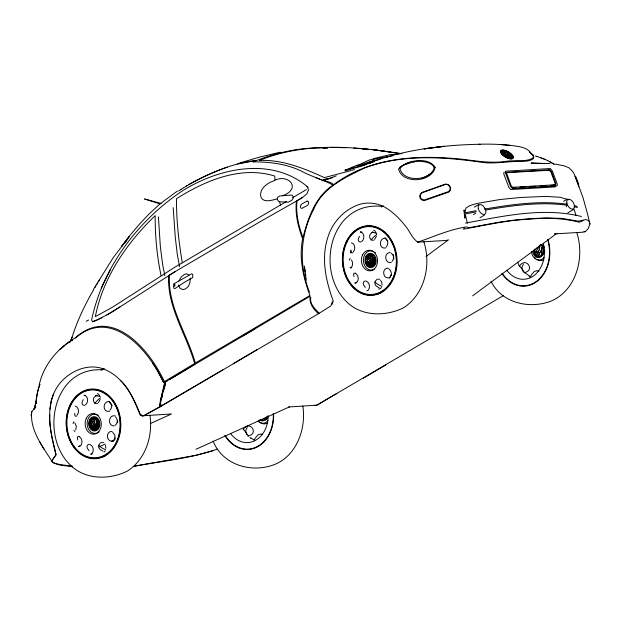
<?xml version="1.0" encoding="UTF-8"?>
<svg xmlns="http://www.w3.org/2000/svg" width="621" height="621" viewBox="0 0 621 621"><rect width="100%" height="100%" fill="white"/><g stroke="black" fill="none" stroke-linecap="round" stroke-linejoin="round"><path stroke-width="0.93" d="M72.424 466.813C65.725 465.377 57.691 466.092 52.125 461.62L52.148 460.27L55.913 454.774C49.719 430.656 43.059 399.388 63.156 379.726C73.868 369.324 90.255 363.316 104.654 369.417C123.688 377.413 133.336 396.912 140.556 414.975L142.24 415.822L171.505 413.966L150.321 423.576M297.009 200.769L260.145 221.666L175.549 271.369L111.058 312.604L96.1 320.615L92.537 321.717L91.621 319.97C102.589 267.488 138.103 220.432 182.341 190.919C218.778 168.012 270.981 156.616 307.007 186.362L308.567 189.801L306.89 193.83L302.621 197.393L297.009 200.769C295.712 213.407 298.499 225.85 303.009 237.602C307.861 218.243 315.484 196.453 333.081 185.097C323.231 179.609 311.672 176.791 301.612 171.194C286.615 163.897 269.708 161.848 253.205 161.856C276.003 152.595 300.743 146.859 325.458 148.085M555.36 184.018L554.926 185.066L550.819 185.369M507.326 155.692L506.565 154.303L502.11 151.516L502.234 152.456L507.326 155.692L508.405 157.284L503.732 154.676L502.956 153.752L508.351 157.16M105.896 448.261L105.391 445.342M175.549 271.369L169.401 275.134C167.546 306.495 187.146 333.718 195.336 363.044L309.91 295.48C303.289 277.471 298.748 258.025 302.652 238.852C298.072 226.805 294.991 214.066 296.427 201.103L302.621 197.393M382.148 284.915L381.636 281.996L380.564 280.451M310.764 297.498C309.483 304.111 315.204 308.955 319.217 313.263L330.729 305.982L333.33 301.263C325.932 281.088 320.956 258.887 327.709 237.75C332.359 222.124 344.647 208.873 360.397 204.169C368.548 201.91 377.475 203.207 384.873 207.22C392.961 211.932 399.668 218.701 405.428 226.013C409.813 231.159 412.08 238.301 417.817 242.151L446.111 240.443L448.463 239.869L426.037 256.496M190.22 278.107L189.995 282.26L188.404 286.366L185.516 288.897L182.838 289.634L179.919 288.191L178.545 284.992M538.974 252.514L538.826 252.972M331.987 304.313L332.188 301.744M463.988 211.241L464.089 209.976L464.873 218.181L464.205 212.972L476.051 210.69M77.757 439.924L77.299 437.495L77.772 436.579L79.309 436.454M354.009 276.578L353.551 274.148L354.017 273.232L355.561 273.108M49.991 409.278L51.225 400.778L53.468 394.024M140.556 414.975L140.501 414.393L142.24 415.822L144.15 415.612L160.249 406.771C160.296 398.302 163.68 390.361 164.744 382.241L310.12 296.209C309.087 303.296 313.279 309.242 318.48 313.698L319.217 313.263M73.938 421.721L72.975 423.483M350.19 258.375L349.227 260.137M160.249 406.771L160.909 406.375L161.134 404.644M350.593 252.856L350.857 250.954M162.073 397.696L162.399 395.43M52.125 461.62C42.911 446.716 29.482 430.167 31.803 411.63L35.801 406.972L33.736 409.464C37.043 401.771 36.46 392.969 39.527 385.136M98.413 424.686L98.079 426.084M31.803 411.63L31.05 415.682M83.206 399.621L82.026 402.532L82.166 404.085L83.136 405.14L84.565 405.451M359.45 236.275L358.278 239.186L358.41 240.738L359.388 241.794L360.817 242.105M555.702 186.052L555.027 186.921L510.71 189.529L508.933 187.48L503.926 174.385L503.755 172.661L504.361 172.141M114.776 439.109L114.885 435.243L112.657 432.216M554.801 164.037L563.744 165.706L568.852 167.693L572.593 171.388L574.503 174.726L583.034 197.703L587.466 213.803L589.95 223.995L588.289 228.481L585.417 231.61L582.84 232.2L554.553 233.907L556.905 233.325L472.62 295.837M465.044 212.134L465.944 208.105L469.492 205.776L476.912 203.471L499.99 199.527L520.32 197.501L545.587 196.391L560.305 197.292L568.673 199.791M35.218 405.692L35.832 403.068L35.087 406.227M578.679 186.828L578.64 183.738L575.667 176.504M243.184 429.942L243.378 429.134C250.302 419.54 259.353 434.537 247.686 435.996M519.389 266.619L519.583 265.811C526.507 256.217 535.566 271.214 523.891 272.673M374.471 262.279L374.424 258.553M538.888 255.363C532.585 245.574 535.845 256.1 538.5 255.278M39.146 385.16C43.307 366.025 56.185 349.739 72.719 339.648L66.214 344.026L59.965 349.522L64.568 345.486M75.677 430.05L76.352 426.324L74.869 422.924M72.572 335.736C77.78 319.675 85.131 304.391 93.6 289.805M163.517 390.415L165.504 384.515L165.132 381.209L194.637 363.456C186.3 334.16 166.839 306.906 168.71 275.545L169.401 275.134M70.887 340.277L72.23 336.644M40.086 384.259C37.734 390.337 36.057 396.951 36.096 403.471M267.263 416.233L266.619 417.886A7.072 5.542 86.6 0 1 260.183 420.417M100.183 399.544L98.335 402.757M376.435 236.197L374.587 239.411M70.887 340.448L72.3 336.861M542.87 253.042L543.049 252.584M69.63 342.745L70.662 340.168M101.285 288.028L110.266 269.995M113.332 441.484L115.203 437.774M389.577 278.138L391.447 274.428M374.145 263.203L373.663 257.428L374.052 257.684M178.926 281.01L181.169 276.989L184.367 274.451L186.626 273.752L188.994 275.056M432.045 172.11L432.62 171.109M93.352 289.572L113.208 257.668L129.331 236.523L121.406 246.607L128.896 236.71L139.026 224.639L148.978 214.082L159.923 203.921L177.435 191.02M110.15 410.132C112.176 407.749 112.207 403.541 109.327 401.803M247.158 427.341L245.668 430.865L246.646 434.545M386.394 246.785C388.428 244.402 388.451 240.195 385.579 238.456M523.363 264.018L521.881 267.542L522.851 271.222M95.005 287.476L95.944 285.916M96.884 284.364L97.815 282.803M98.755 281.251L99.694 279.691M566.142 206.793L567.089 205.233C540.045 201.538 512.465 205.551 485.738 210.022M77.105 415.193C79.108 412.81 78.952 408.96 76.709 406.786L75.226 406.173M353.349 251.847C355.359 249.463 355.204 245.613 352.961 243.44L351.478 242.827M389.988 277.23C392.317 274.847 391.509 270.725 388.909 268.87M373.167 264.81C372.903 258.398 368.765 265.47 371.932 265.478A3.004 2.352 86.5 0 0 372.499 265.144L373.058 264.321L371.179 262.388L371.063 265.501L372.235 265.462A3.004 2.352 86.5 0 0 372.794 265.128L372.965 264.996M124.813 242.958L127.072 239.993M165.132 381.209L163.618 382.489C149.312 350.966 111.563 306.363 75.382 338.111M464.446 227.868L463.382 229.203C501.225 222.194 541.054 212.708 579.315 222.217L583.049 220.719M350.826 267.985C353.031 266.021 353.17 262.334 351.416 260.036M96.511 395.088L93.957 397.603C92.7 399.738 93.468 402.812 96.007 403.526L97.582 403.526M372.755 231.742L370.209 234.257C368.944 236.391 369.72 239.465 372.258 240.18L373.834 240.18M370.465 265.501C365.249 265.299 365.373 256.38 369.883 265.563M104.025 452.057L105.205 450.862M381.449 287.515L380.269 288.711L378.725 289.122M115.234 425.245C117.827 423.305 117.951 419.159 115.584 416.963M392.022 261.356C394.374 259.205 393.931 254.711 391.09 253.189M100.47 442.781L98.755 445.11L98.755 447.531L99.888 449.309L102.915 451.242M376.722 279.434L375.006 281.763L375.006 284.185L376.14 285.963L379.167 287.896M85.302 404.977C88.298 402.889 88.485 397.735 85.426 395.624L83.99 395.313L85.481 395.36M361.546 241.631C364.55 239.543 364.737 234.389 361.678 232.277L360.242 231.967L361.733 232.013M541.52 254.967L542.048 254.074M75.141 337.956C111.772 304.934 149.467 349.351 164.363 381.542M399.621 167.523L402.284 165.613L411.009 162.663M178.6 191.074L180.983 189.413M68.209 342.676L74.567 338.243M161.08 275.67C156.95 255.976 155.017 235.739 155.196 215.627C126.839 242.803 102.892 277.626 95.347 316.625L112.517 307.185L174.4 267.48L286.289 201.577M173.492 284.076L191.61 273.791L192.665 274.28L192.751 277.61L183.87 282.594L174.866 288.633L173.826 288.167L173.313 284.775M119.884 307.038L106.913 314.948M503.452 295.573L316.865 405.164L288.602 406.996M170.239 379.221L194.885 364.294M180.532 189.591L182.97 188.109M185.4 186.626L187.022 185.64M188.644 184.654C209.681 173.011 232.386 163.183 256.465 160.397L253.205 161.856M183.412 187.938L185.035 186.952M186.657 185.966C199.488 178.297 213.174 172.064 227.286 167.142M233.279 363.673L257.335 349.437M292.732 197.664L306.409 189.584M474.265 207.15L478.814 204.456M473.45 214.563L475.585 213.298M479.994 217.707L484.543 215.021M563.612 201.359L567.408 199.116M567.835 212.817L573.136 209.681M363.316 378.22L385.711 364.977M241.647 336.729L254.168 329.347M222.768 369.883L160.28 406.429C160.435 397.96 164.379 390.174 165.264 382.055L167.065 381.108M160.909 406.375L318.48 313.698M282.524 195.762C302.699 188.442 287.562 172.537 273.481 180.998C266.906 183.148 258.367 189.63 261.13 197.571C264.072 203.098 272.083 200.016 276.85 199.046M381.271 207.057L383.475 205.784M357.254 165.722L368.921 160.148L376.334 158.386M429.887 174.159C421.558 180.835 403.231 180.447 399.955 168.803C408.874 154.024 455.449 163.214 422.063 178.437M366.933 290.869L368.245 290.131C370.628 287.344 369.557 282.276 366.017 281.026M331.606 396.431L316.881 405.202L315.049 405.358M332.266 396.043L336.83 393.543M365.226 280.902L363.914 281.639L363.215 283.005L363.448 284.674L365.264 287.399M88.982 444.248L87.662 444.985L86.971 446.352L87.196 448.02L89.013 450.745M86.172 321.282L88.671 320.017M336.279 175.875L322.672 180.75M101.86 317.789L92.537 321.717M101.076 370.077L104.227 368.587M377.847 294.121L381.837 292.235M101.603 457.467L105.593 455.581M99.112 446.81L105.291 444.007M111.469 441.205L115.001 439.598M195.933 449.309L289.518 406.848M93.057 418.74L92.863 418.826A3.012 2.36 86.3 0 0 92.296 419.159C89.89 420.735 96.713 424.508 93.748 418.88M95.494 428.909L95.983 428.808A3.004 2.352 86.5 0 0 96.542 428.474L97.109 427.644L95.168 425.742L95.091 428.754L95.789 428.886M367.329 163.176L373.92 160.474M350.221 167.988L357.983 164.837M417.817 242.151C433.963 236.624 449.868 229.258 466.868 226.875L468.894 227.744L499.152 222.163L513.109 220.261L546.224 217.979L561.943 218.375L578.066 221.161L586.061 219.601L588.009 220.346L589.399 221.914L589.95 223.995M217.203 449.13C190.608 458.508 162.182 461.054 134.594 466.231M358.061 165.854L369.984 161.646L380.176 159.209M368.152 163.276C403.797 149.669 442.214 145.035 480.149 144.243M368.649 163.595L374.579 161.592M213.438 450.582L195.599 455.395L134.353 466.099M239.597 162.997L259.788 157.059L280.195 152.199M332.677 177.668L323.199 180.587L315.841 177.622M344.903 170.069L350.461 168.407M345.229 170.092L370.768 162.857M345.121 170.86L365.241 165.093M390.159 252.499C383.53 252.693 384.709 263.863 391.261 262.567M351.828 170.356L354.513 169.603M323.331 179.655L327.407 178.506M350.919 170.612L324.372 177.606C303.886 168.283 282.47 159.527 259.485 160.397C304.088 142.17 353.644 146.051 400.134 153.519M542.389 247.267L543.142 248.392M357.812 166.257L359.621 165.768M365.032 164.301L367.741 163.571M373.524 158.627L390.12 154.683L401.942 153.581M237.556 163.967L255.93 160.591M464.609 214.113L476.454 211.784M465.548 223.102C503.39 216.092 543.212 207.018 581.442 216.488M412.849 162.314L414.688 161.965M484.372 209.114C511.409 204.511 539.307 200.428 566.678 204.146M385.874 238.13C378.305 237.455 378.818 250.053 385.983 247.795M109.622 401.477C102.061 400.801 102.574 413.4 109.731 411.141M92.156 453.99L90.682 454.215L92.001 453.477C94.384 450.691 93.313 445.622 89.773 444.372M356.338 282.943L354.801 283.114L357.323 281.818C358.93 279.178 358.402 275.344 355.817 273.527M80.086 446.289L78.556 446.46L81.072 445.164C82.678 442.525 82.158 438.69 79.566 436.873M352.875 252.724L351.703 252.856L351.059 252.242L350.981 249.999M76.624 416.07L75.451 416.202L74.815 415.589L74.737 413.345M388.304 268.171C381.768 267.581 382.319 278.759 388.948 277.882M112.052 431.517C105.516 430.927 106.067 442.105 112.704 441.228M369.774 255.301L368.812 255.495A2.996 2.344 86.5 0 0 368.253 255.829L367.686 256.659L369.573 258.592L369.705 255.549L369.107 255.479A3.012 2.36 86.3 0 0 368.548 255.813L367.981 256.636L369.813 258.569M92.995 418.686L93.523 418.647M95.549 428.964L94.796 428.769L94.873 425.758L96.814 427.667L96.247 428.49A3.004 2.352 86.5 0 1 95.688 428.824M324.589 147.899L323.06 147.984L327.725 147.953L326.196 148.046M392.914 155.77L373.213 159.224M506.643 172.661L549.546 170.27M512.395 187.682L515.275 187.503M520.072 187.224L524.885 186.929M529.69 186.634L535.457 186.284M540.247 186.005L546.022 185.648M372.002 232.425L373.865 232.316M95.758 395.771L97.621 395.662M417.584 241.724L419.951 241.585M583.965 231.695L585.417 231.61M382.885 157.54L387.605 157.315M478.706 144.258C491.475 143.839 504.306 144.375 516.951 146.269C522.385 147.053 528.37 148.559 531.265 153.69L529.635 152.153L532.802 154.947L533.416 156.577L532.725 158.239C524.466 162.57 514.188 159.721 505.215 161.476C490.753 163.455 476.354 160.924 462.008 159.217C418.096 154.645 370.1 156.973 333.601 184.755L332.002 183.304L328.936 181.93L323.308 180.532M102.372 369.837C51.908 366.7 38.999 438.317 72.331 466.891C87.258 479.986 110.321 479.606 127.375 471.075C145.609 459.524 153.069 435.88 149.925 415.247M383.157 206.552C329.829 199.675 313.644 272.798 348.552 303.568C363.471 316.663 386.534 316.283 403.596 307.752C424.88 294.075 431.416 264.725 423.801 241.6M345.99 147.736L330.683 147.379M324.286 147.495L326.095 147.557M280.226 201.817L288.416 202.128L291.754 200.28L293.058 198.704L293.089 196.562L291.986 195.017L279.799 195.972L277.804 197.152L277.3 198.363L277.711 200.273L279.008 201.654M550.074 163.579L531.056 163.059L544.625 163.626M114.303 425.874C107.278 426.379 108.271 414.052 115.39 415.938M541.271 251.474L541.419 249.456M499.525 144.452L510.563 145.415M362.485 148.838L368.276 149.343M353.737 148.062L368.424 149.351M548.925 170.115L550.664 171.474L555.158 183.195M94.144 428.925C88.881 428.296 89.238 419.951 93.631 428.909M390.298 152.036L370.978 149.374L400.576 153.566M372.647 232.433L376.07 232.96M96.395 395.779L99.818 396.307M379.346 279.194L379.881 279.279M103.094 442.54L103.637 442.626M72.579 466.208L59.958 464.578L53.204 462.87L52.079 461.651L52.218 460.301L56.084 454.805C53.406 441.57 48.927 428.443 49.789 414.681M377.545 279.085L378.647 279.303M101.293 442.431L102.403 442.649M574.479 205.753L577.134 206.343M574.006 206.646L577.546 207.43M161.196 203.486L144.483 198.945L160.133 203.944M535.279 155.964L537.444 156.624M536.924 156.383L541.186 157.99M543.786 158.914L545.409 159.496M542.017 158.301L547.846 160.606M540.945 157.85L542.971 158.619M369.774 265.431C366.072 264.259 365.404 256.993 370.426 265.183M93.53 428.777C89.898 427.683 89.114 420.394 94.082 428.405M506.883 157.237L507.365 157.439M539.711 245.171C542.436 245.357 542.18 254.975 539.579 250.03L539.408 245.605M372.305 255.798L371.001 255.487L371.156 260.168L372.623 261.635L372.569 257.187M547.613 160.56L554.289 164.309M502.11 151.974L506.325 154.714M538.927 271.393L537.499 270.632L534.409 271.377L531.677 274.544L530.443 276.671L530.644 277.44L529.146 276.384M262.722 434.716L261.294 433.955L258.196 434.692L255.472 437.867L254.237 439.994L254.439 440.763M373.617 230.181L375.03 230.989L376.481 234.039M97.373 393.528L98.778 394.335L100.028 396.609M530.357 276.632L524.287 272.332M250.993 438.108L254.152 439.955M503.204 154.373L502.762 154.311M549.895 161.67L553.614 164.014M505.541 155.879L507.885 157.385M531.18 153.775L533.284 155.196L533.765 157.113L533.183 158.813C527.408 163.005 519.303 160.272 512.667 161.631C501.683 162.252 490.613 163.928 479.653 162.042C441.772 156.601 401.686 154.357 365.164 167.732C345.268 177.404 322.346 187.666 313.558 209.688C299.904 234.979 298.771 265.609 309.506 292.142M249.937 437.588L251.435 438.643M351.137 268.078L350.034 267.255M74.893 431.424L73.783 430.601M531.537 153.946L532.802 154.947M509.779 154.024L510.726 154.924M307.007 186.362L308.117 187.371M535.907 251.513L537.165 252.863M537.002 247.174L538.368 248.392L538.446 246.32M120.427 380.394C130.472 389.74 134.842 402.882 140.315 415.022L140.323 414.44L141.992 415.837L143.847 415.62L159.62 406.817C160.071 398.348 163.292 390.384 164.705 382.241L163.587 382.497L157.198 370.201L152.401 362.765M536.49 248.237L538.601 250.605L538.531 252.988L535.147 248.959M369.115 259.562C362.353 252.289 371.568 269.312 370.178 260.75M92.871 422.909C85.962 415.659 95.409 432.651 93.926 424.096M504.462 151.493L503.429 151.19A3.245 1.304 30.1 0 0 502.894 151.221M524.745 272.735L519.855 266.168M385.02 238.06L387.667 241.111M248.54 436.058L243.649 429.484M108.776 401.407L112.316 405.862M491.025 281.251C501.551 302.916 528.386 309.01 549.748 301.62C576.195 291.459 585.145 257.467 576.692 232.386M97.808 421.03L97.419 420.774L97.497 426.386M507.621 152.766L508.995 155.04M575.062 176.224L578.756 185.989M160.078 404.015L161.514 406.499M39.62 441.71L43.835 449.099M265.54 417.421L265.012 418.306A3.004 2.352 86.5 0 1 264.453 418.639L263.56 418.593M213.135 441.096C222.093 464.066 249.3 472.783 271.587 465.54C295.813 458.135 306.564 429.367 302.823 406.033M517.689 262.178L519.047 265.734M98.002 421.442L98.46 423.235M576.156 215.681L574.029 209.293M467.372 223.172L465.463 214.905M279.481 201.662L280.607 205.295M555.174 183.187L555.353 184.026M164.829 275.608L162.586 264.282L160.373 246.855L158.44 216.884M179.593 266.611L177.373 254.975L175.269 237.276L173.197 207.647M393.318 254.509L393.877 258.934M306.324 280.35L304.306 266.122L305.159 271.711M305.447 273.574L305.734 275.429M182.287 262.745C178.763 241.608 176.302 220.145 176.511 198.697C205.039 180.703 240.785 165.388 274.769 176.085L274.94 179.896M117.54 420.487L117.633 422.28M35.878 401.671L35.902 403.409M512.255 158.634A6.901 2.771 30.1 0 1 510.501 158.891M509.732 158.79A6.901 2.771 30.1 0 1 502.521 154.955A6.901 2.771 30.1 0 1 501.349 150.756M501.822 150.577A6.901 2.771 30.1 0 1 503.872 150.6M511.96 155.382A6.901 2.771 30.1 0 1 512.395 155.987M512.705 156.57A6.901 2.771 30.1 0 1 512.612 158.371M90.061 420.51A6.389 5.007 86.6 0 1 98.607 420.456A6.389 5.007 86.6 0 1 94.966 430.182A6.389 5.007 86.6 0 1 89.742 421.364M105.632 449.697A27.976 21.906 86.5 0 1 98.607 445.381M94.757 403.456A27.976 21.906 86.5 0 1 100.555 397.867M99.073 431.843A9.664 7.561 86.5 0 1 89.277 430.337A9.664 7.561 86.5 0 1 88.632 417.801A9.664 7.561 86.5 0 1 98.227 415.395M267.573 416.101A6.389 5.007 86.6 0 1 260.758 419.346M267.667 422.963A10.316 8.081 86.5 0 1 260.323 422.567M259.244 421.659A10.316 8.081 86.5 0 1 258.289 420.557M267.892 420.782A9.657 7.561 86.5 0 1 258.072 421.232M268.218 415.837A27.976 21.906 86.5 0 1 254.424 440.91A27.976 21.906 86.5 0 1 230.585 433.567M273.613 414.3A34.892 27.316 86.5 0 1 255.759 447.702A34.892 27.316 86.5 0 1 224.818 435.43M262.683 420.782A7.072 5.542 86.5 0 1 261.247 420.355A7.235 5.667 86.6 0 1 259.935 419.47M267.69 417.824A7.072 5.542 86.5 0 1 265.516 420.176M273.263 413.633A34.481 26.998 86.5 0 1 256.194 447.081A34.481 26.998 86.5 0 1 225.462 435.833M543.779 252.778A6.389 5.007 86.6 0 1 538.027 256.527A6.389 5.007 86.6 0 1 534.099 249.727M540.526 244.263A6.389 5.007 86.6 0 1 543.74 248.113M544.089 249.976A6.389 5.007 86.6 0 1 543.988 251.878M544.097 257.459A9.657 7.561 86.5 0 1 536.381 259.399A9.657 7.561 86.5 0 1 531.32 251.458M543.872 259.64A10.316 8.081 86.5 0 1 536.528 259.244M535.457 258.336A10.316 8.081 86.5 0 1 534.502 257.234M547.893 239.364A34.892 27.316 86.5 0 1 536.792 281.577A34.892 27.316 86.5 0 1 501.939 273.543M543.437 243.82A27.976 21.906 86.5 0 1 533.711 275.763A27.976 21.906 86.5 0 1 506.79 270.244M538.888 257.459A7.072 5.542 86.5 0 1 537.452 257.032A7.235 5.667 86.6 0 1 533.75 251.489M532.678 251.552A7.235 5.667 86.6 0 0 536.389 257.102A7.072 5.542 86.6 0 0 542.832 254.571L543.468 252.918A7.235 5.667 86.5 0 0 541.248 244.558M543.414 245.769A7.235 5.667 86.6 0 1 544.237 247.36M544.811 251.024A7.235 5.667 86.6 0 1 544.532 252.848M547.567 239.388A34.481 26.998 86.5 0 1 536.676 281.197A34.481 26.998 86.5 0 1 502.187 273.287M366.305 257.164A6.389 5.007 86.6 0 1 374.393 256.341A6.389 5.007 86.6 0 1 372.662 266.401A6.389 5.007 86.6 0 1 365.676 260.82M365.777 258.926A6.389 5.007 86.6 0 1 365.986 258.018M381.884 286.351A27.976 21.906 86.5 0 1 374.859 282.035M371.009 240.11A27.976 21.906 86.5 0 1 376.8 234.521M374.308 269.235A9.664 7.561 86.5 0 1 363.394 260.804A9.664 7.561 86.5 0 1 373.384 251.412M374.479 252.048A9.664 7.561 86.5 0 1 375.48 252.894M94.439 418.973L94.609 423.53C97.443 428.894 97.225 417.281 94.439 418.973M94.734 418.958L94.912 423.514C97.745 428.878 97.52 417.265 94.734 418.958M370.69 255.627L370.861 260.183C373.702 265.571 373.446 253.888 370.69 255.627M97.078 420.937C95.308 433.373 100.299 422.785 97.078 420.937M373.33 257.591C371.552 270.026 376.551 259.438 373.33 257.591M506.565 173.065L511.06 185.539L512.682 187.301L555.259 184.779L555.942 184.026L551.448 171.551L549.826 169.797L507.248 172.312L506.565 173.065M542.055 247.437C540.278 259.873 545.269 249.277 542.055 247.437M505.665 152.789L502.7 151.097L503.126 150.81A3.237 1.304 30.1 0 1 503.662 150.779L504.656 151.027L505.665 152.789M508.42 155.708L509.422 157.54L510.415 157.788A3.245 1.304 30 0 0 510.951 157.757L511.378 157.478L508.444 155.692M511.96 156.531L511.448 156.88L509.492 153.34L511.238 154.839L511.96 156.531M93.709 426.037L93.266 426.348L90.301 422.917L90.643 420.999L93.631 424.112L93.709 426.037M369.953 262.691L369.518 263.001L366.553 259.57L366.895 257.653L369.875 260.766L369.953 262.691M91.427 419.819C93.127 426.2 95.254 417.762 92.56 418.841A3.004 2.352 86.5 0 0 92.001 419.175L91.427 419.819M541.807 254.23L541.217 254.99A3.004 2.352 86.5 0 1 540.658 255.316C538.112 256.582 539.928 247.989 541.807 254.23M435.166 167.398C431.75 182.411 402.579 184.507 398.535 169.129C405.653 160.133 428.482 156.15 435.166 167.398M505.432 171.675L505.603 173.391L510.609 186.494L512.379 188.543L556.703 185.927L557.309 185.407L557.138 183.684L552.131 170.589L550.353 168.539L506.037 171.148L505.432 171.675M500.743 150.787L500.549 151.54A7.266 2.919 30.1 0 0 507.047 157.757L508.692 158.402A7.095 2.849 30.1 0 0 513.132 158.13L513.326 157.377A7.266 2.919 30.1 0 0 506.829 151.159A7.103 2.857 30.1 0 0 500.736 150.779M99.593 426.355L98.949 428.001A7.072 5.542 86.5 0 1 92.513 430.539A7.235 5.667 86.6 0 1 88.989 421.294A7.072 5.542 86.6 0 1 94.633 416.683L96.061 417.11A7.235 5.667 86.6 0 1 99.593 426.355M375.845 263.009L375.2 264.655A7.072 5.542 86.5 0 1 368.765 267.193A7.235 5.667 86.6 0 1 365.233 257.948A7.072 5.542 86.6 0 1 370.877 253.337L372.313 253.764A7.235 5.667 86.6 0 1 375.837 263.009M505.859 151.299L507.497 154.249C512.185 158.565 508.234 151.089 505.859 151.299M422.055 192.758L420.712 194.28A4.161 3.912 -30.2 0 0 422.334 199.582L424.267 200.001L448.548 191.579A4.161 3.889 24.6 0 0 445.746 184.336L422.055 192.758M422.008 192.471L420.378 194.218A4.634 4.363 -30.2 0 0 422.187 200.133L424.477 200.552L448.75 192.114A4.634 4.339 24.6 0 0 445.63 184.033L422.008 192.471M174.718 284.108L174.734 286.071L174.718 284.108M306.937 201.188L301.79 204.006A2.67 1.754 -59.5 0 0 300.494 206.956A2.67 1.754 -59.5 0 0 302.186 208.268L307.333 205.45A2.67 1.754 -59.5 0 0 308.629 202.5A2.67 1.754 -59.5 0 0 306.937 201.188M433.295 147.705L424.112 148.885L444.232 146.339L433.295 147.705M566.818 202.935A5.449 3.144 59.4 0 0 573.206 208.982A5.449 3.144 59.4 0 0 571.809 200.676A5.449 3.144 59.4 0 0 566.818 202.935M478.224 208.276A5.449 3.144 59.4 0 0 484.613 214.323A5.449 3.144 59.4 0 0 483.216 206.017A5.449 3.144 59.4 0 0 478.224 208.276M502.436 154.225A6.901 2.771 30.1 0 0 512.853 157.959A6.901 2.771 30.1 0 0 505.828 150.67A6.901 2.771 30.1 0 0 502.436 154.225M89.766 420.533A6.389 5.007 86.5 0 0 94.175 430.221A6.389 5.007 86.5 0 0 98.436 420.751A6.389 5.007 86.5 0 0 89.766 420.533M69.971 405.179A34.892 27.316 86.5 0 0 93.142 458.709A34.892 27.316 86.5 0 0 117.338 407.733A34.892 27.316 86.5 0 0 69.971 405.179M70.6 405.676A33.961 26.587 86.5 0 0 93.142 457.778A33.961 26.587 86.5 0 0 116.701 408.168A33.961 26.587 86.5 0 0 70.6 405.676M86.265 418.36A10.316 8.081 86.5 0 0 93.119 434.195A10.316 8.081 86.5 0 0 100.276 419.121A10.316 8.081 86.5 0 0 86.265 418.36M70.91 403.914A34.481 26.998 86.5 0 0 91.636 458.189A34.481 26.998 86.5 0 0 117.625 409.557A34.481 26.998 86.5 0 0 70.91 403.914M366.01 257.187A6.389 5.007 86.5 0 0 370.419 266.875A6.389 5.007 86.5 0 0 374.688 257.405A6.389 5.007 86.5 0 0 366.01 257.187M346.223 241.833A34.892 27.316 86.5 0 0 369.386 295.363A34.892 27.316 86.5 0 0 393.59 244.387A34.892 27.316 86.5 0 0 346.223 241.833M346.852 242.33A33.961 26.587 86.5 0 0 369.394 294.432A33.961 26.587 86.5 0 0 392.953 244.821A33.961 26.587 86.5 0 0 346.852 242.33M362.517 255.014A10.316 8.081 86.5 0 0 369.363 270.849A10.316 8.081 86.5 0 0 376.52 255.774A10.316 8.081 86.5 0 0 362.517 255.014M347.131 240.583A34.481 26.998 86.5 0 0 367.849 294.859A34.481 26.998 86.5 0 0 393.846 246.226A34.481 26.998 86.5 0 0 347.131 240.583"/></g></svg>
